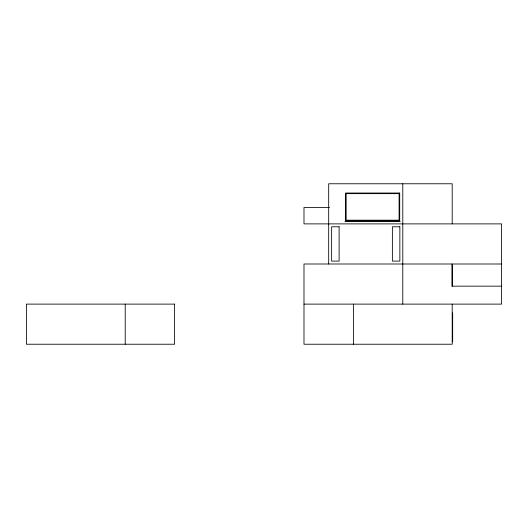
<?xml version="1.0" encoding="UTF-8"?>
<svg xmlns="http://www.w3.org/2000/svg" width="528" height="528" viewBox="0 0 528 528"><rect width="100%" height="100%" fill="white"/><g stroke="black" fill="none" stroke-linecap="round" stroke-linejoin="round"><path stroke-width="0.79" d="M329.512 207.445L303.989 207.445L303.989 223.885L501.6 223.885L501.6 304.115L303.989 304.115M344.923 221.417L400.323 221.417M501.6 264L303.989 264L303.989 344.23L452.199 344.23L452.199 304.115M501.6 286.156L452.199 286.156L452.199 264M452.199 313.058L452.668 313.058L452.668 341.761L452.199 341.761M452.199 223.885L452.199 183.77L328.687 183.77L328.687 264M452.12 264.62L452.12 286.506M402.791 183.77L402.791 304.115M353.39 304.115L353.39 344.23M125.209 304.115L125.209 344.23M399.709 193.037L345.543 193.037L345.543 220.796L399.709 220.796L399.709 193.037M399.089 193.651L346.157 193.651L346.157 220.183L399.089 220.183L399.089 193.651M339.108 226.783L331.63 226.783L331.63 261.103L339.108 261.103L339.108 226.783M399.854 226.783L392.377 226.783L392.377 261.103L399.854 261.103L399.854 226.783M174.61 304.115L26.4 304.115L26.4 344.23L174.61 344.23L174.61 304.115"/></g></svg>
